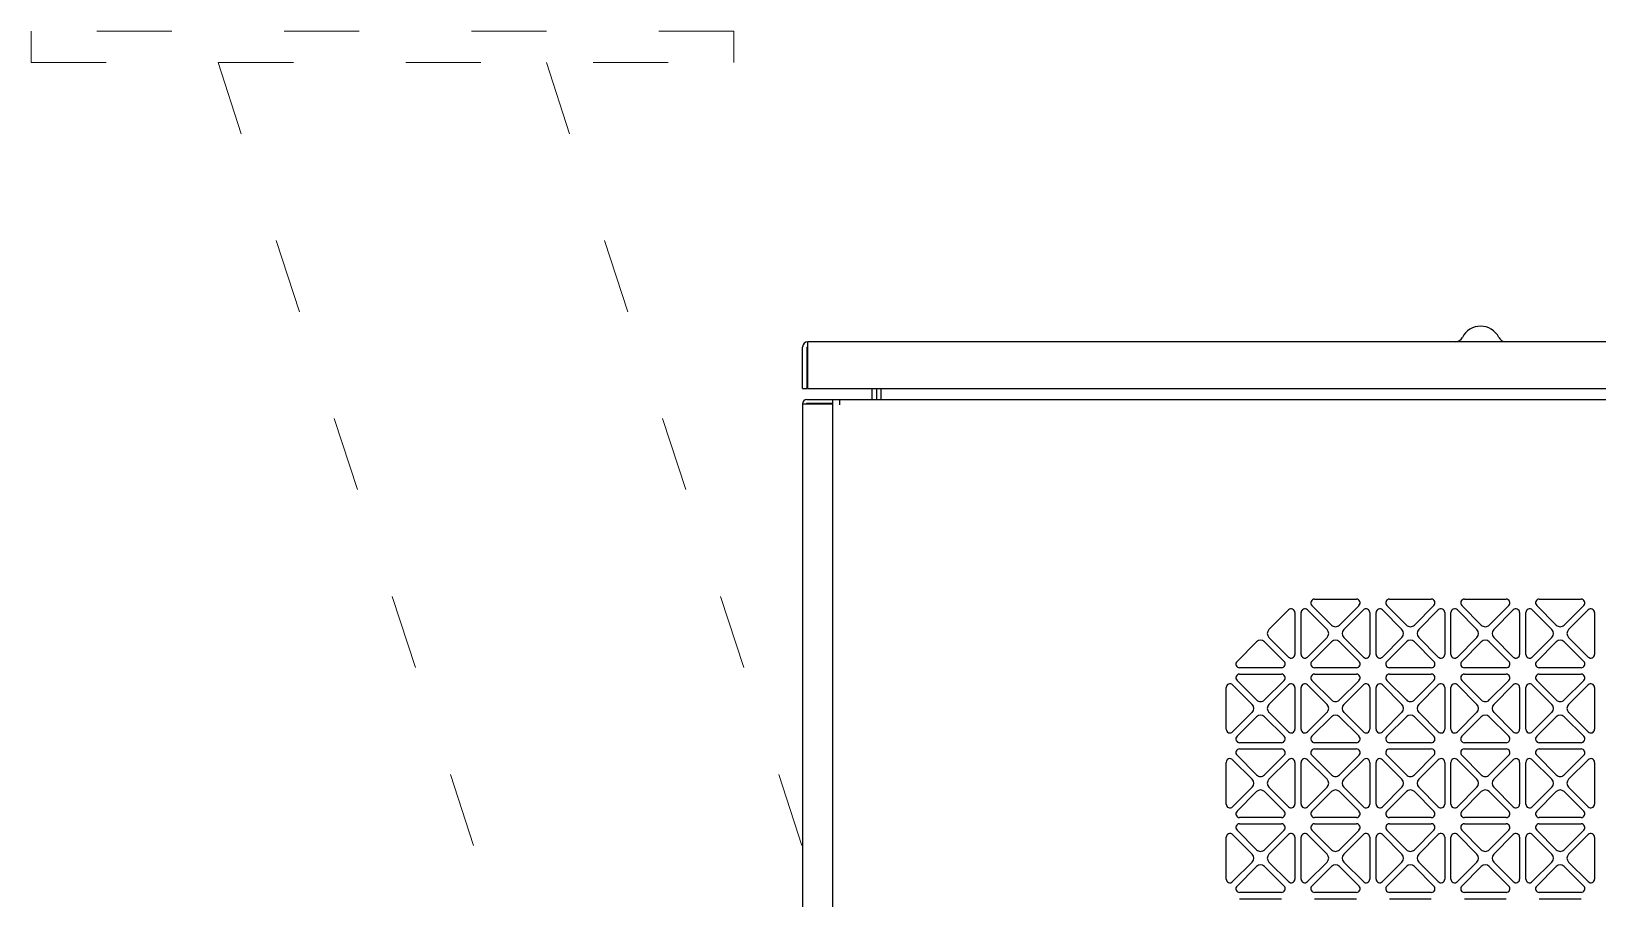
# Model space of a CAD drawing. Extents: x 59521 to 184406, y -1257 to 56672.
# Drawn here: x 68089 to 68591, y 20028 to 20306 of the extents above; entities that cross this region are included whole.
import ezdxf

# ---------------------------------------------------------------- set-up
doc = ezdxf.new("R2010")
doc.units = 0
doc.header["$MEASUREMENT"] = 0
doc.linetypes.add('ACAD_ISO03W100', pattern=[30, 12, -18])
doc.layers.get('0').update_dxf_attribs({"linetype": 'CONTINUOUS'})
for name, color, linetype in [('4215-12649_2_1_0', 7, 'CONTINUOUS'), ('4215-12649_2_2_0', 7, 'CONTINUOUS'), ('4215-12649_2_3_0', 7, 'CONTINUOUS'), ('4215-12655_1_0', 7, 'CONTINUOUS'), ('4215-12661_1_0', 7, 'CONTINUOUS'), ('WANGKONG_0', 7, 'CONTINUOUS')]:
    doc.layers.add(name, color=color, linetype=linetype)
doc.layers.add('THICK', color=7, linetype='CONTINUOUS', lineweight=0)

# ---------------------------------------------------------------- blocks, each defined once
blk = doc.blocks.new('ju77')
at = {"layer": '4215-12649_2_1_0', "color": 87, "linetype": 'Continuous'}
for p, q in [((-405.04, 462.5), (-405.04, 477.5)), ((325.96, 477.5), (-405.04, 477.5)), ((-406.74, 462.5), (-406.74, 475.8)), ((-405.24, 462.5), (-405.24, 475.8)), ((-406.74, 462.5), (-405.24, 462.5)), ((-405.04, 462.5), (325.96, 462.5))]:
    blk.add_line(p, q, dxfattribs=at)
for centre, radius, start, end in [((-189.54, 476), 6.5, 26.3878, 153.6122), ((-405.04, 475.8), 1.7, 90, 180), ((-197.6, 480), 2.5, 270, 333.6122), ((-181.48, 480), 2.5, 206.3878, 270), ((-405.04, 475.8), 0.2, 90, 180)]:
    blk.add_arc(centre, radius, start, end, dxfattribs=at)
at = {"layer": '4215-12649_2_2_0', "color": 87, "linetype": 'Continuous'}
for p, q in [((-384.54, 462.5), (-384.54, 459)), ((-383.04, 462.5), (-383.04, 459))]:
    blk.add_line(p, q, dxfattribs=at)
at = {"layer": '4215-12649_2_3_0', "color": 87, "linetype": 'Continuous'}
blk.add_line((-381.54, 459), (-381.54, 462.5), dxfattribs=at)
at = {"layer": '4215-12655_1_0', "color": 87, "linetype": 'Continuous'}
for p, q in [((-406.74, 457.6), (-406.74, -554.5)), ((-406.74, 457.6), (-397.04, 457.6)), ((-405.34, 459), (-397.04, 459)), ((-405.34, 457.8), (-397.04, 457.8))]:
    blk.add_line(p, q, dxfattribs=at)
for radius in [1.4, 0.2]:
    blk.add_arc((-405.34, 457.6), radius, 90, 180, dxfattribs=at)
at = {"layer": '4215-12661_1_0', "color": 87, "linetype": 'Continuous'}
for p, q in [((-397.04, -1554), (-397.04, 459)), ((-397.04, 459), (316.96, 459)), ((-394.84, 457.3), (-394.84, 459))]:
    blk.add_line(p, q, dxfattribs=at)
at = {"layer": 'WANGKONG_0', "color": 87, "linetype": 'Continuous'}
for p, q in [((-257.35, 385.27), (-251.09, 391.54)), ((-244.99, 391.54), (-238.73, 385.27)), ((-237.31, 386.69), (-243.58, 392.95)), ((-242.73, 395), (-229.35, 395)), ((-228.5, 392.95), (-234.77, 386.69)), ((-233.35, 385.27), (-227.09, 391.54)), ((-220.99, 391.54), (-214.73, 385.27)), ((-213.31, 386.69), (-219.58, 392.95)), ((-218.73, 395), (-205.35, 395)), ((-204.5, 392.95), (-210.77, 386.69)), ((-209.35, 385.27), (-203.09, 391.54)), ((-196.99, 391.54), (-190.73, 385.27)), ((-189.31, 386.69), (-195.58, 392.95)), ((-194.73, 395), (-181.35, 395)), ((-180.5, 392.95), (-186.77, 386.69)), ((-185.35, 385.27), (-179.09, 391.54)), ((-172.99, 391.54), (-166.73, 385.27)), ((-165.31, 386.69), (-171.58, 392.95)), ((-170.73, 395), (-157.35, 395)), ((-156.5, 392.95), (-162.77, 386.69)), ((-161.35, 385.27), (-155.09, 391.54)), ((-249.04, 390.69), (-249.04, 377.31)), ((-247.04, 377.31), (-247.04, 390.69)), ((-225.04, 390.69), (-225.04, 377.31)), ((-223.04, 377.31), (-223.04, 390.69)), ((-201.04, 390.69), (-201.04, 377.31)), ((-199.04, 377.31), (-199.04, 390.69)), ((-177.04, 390.69), (-177.04, 377.31)), ((-175.04, 377.31), (-175.04, 390.69)), ((-153.04, 390.69), (-153.04, 377.31)), ((-251.09, 376.46), (-257.35, 382.73)), ((-238.73, 382.73), (-244.99, 376.46)), ((-227.09, 376.46), (-233.35, 382.73)), ((-214.73, 382.73), (-220.99, 376.46)), ((-203.09, 376.46), (-209.35, 382.73)), ((-190.73, 382.73), (-196.99, 376.46)), ((-179.09, 376.46), (-185.35, 382.73)), ((-166.73, 382.73), (-172.99, 376.46)), ((-155.09, 376.46), (-161.35, 382.73)), ((-267.58, 375.05), (-261.31, 381.31)), ((-258.77, 381.31), (-252.5, 375.05)), ((-243.58, 375.05), (-237.31, 381.31)), ((-234.77, 381.31), (-228.5, 375.05)), ((-219.58, 375.05), (-213.31, 381.31)), ((-210.77, 381.31), (-204.5, 375.05)), ((-195.58, 375.05), (-189.31, 381.31)), ((-186.77, 381.31), (-180.5, 375.05)), ((-171.58, 375.05), (-165.31, 381.31)), ((-162.77, 381.31), (-156.5, 375.05)), ((-253.35, 373), (-266.73, 373)), ((-229.35, 373), (-242.73, 373)), ((-205.35, 373), (-218.73, 373)), ((-181.35, 373), (-194.73, 373)), ((-157.35, 373), (-170.73, 373)), ((-271.04, 353.31), (-271.04, 366.69)), ((-268.99, 367.54), (-262.73, 361.27)), ((-261.31, 362.69), (-267.58, 368.95)), ((-266.73, 371), (-253.35, 371)), ((-252.5, 368.95), (-258.77, 362.69)), ((-257.35, 361.27), (-251.09, 367.54)), ((-249.04, 366.69), (-249.04, 353.31)), ((-247.04, 353.31), (-247.04, 366.69)), ((-244.99, 367.54), (-238.73, 361.27)), ((-237.31, 362.69), (-243.58, 368.95)), ((-242.73, 371), (-229.35, 371)), ((-228.5, 368.95), (-234.77, 362.69)), ((-233.35, 361.27), (-227.09, 367.54)), ((-225.04, 366.69), (-225.04, 353.31)), ((-223.04, 353.31), (-223.04, 366.69)), ((-220.99, 367.54), (-214.73, 361.27)), ((-213.31, 362.69), (-219.58, 368.95)), ((-218.73, 371), (-205.35, 371)), ((-204.5, 368.95), (-210.77, 362.69)), ((-209.35, 361.27), (-203.09, 367.54)), ((-201.04, 366.69), (-201.04, 353.31)), ((-199.04, 353.31), (-199.04, 366.69)), ((-196.99, 367.54), (-190.73, 361.27)), ((-189.31, 362.69), (-195.58, 368.95)), ((-194.73, 371), (-181.35, 371)), ((-180.5, 368.95), (-186.77, 362.69)), ((-185.35, 361.27), (-179.09, 367.54)), ((-177.04, 366.69), (-177.04, 353.31)), ((-175.04, 353.31), (-175.04, 366.69)), ((-172.99, 367.54), (-166.73, 361.27)), ((-165.31, 362.69), (-171.58, 368.95)), ((-170.73, 371), (-157.35, 371)), ((-156.5, 368.95), (-162.77, 362.69)), ((-161.35, 361.27), (-155.09, 367.54)), ((-153.04, 366.69), (-153.04, 353.31)), ((-262.73, 358.73), (-268.99, 352.46)), ((-267.58, 351.05), (-261.31, 357.31)), ((-258.77, 357.31), (-252.5, 351.05)), ((-251.09, 352.46), (-257.35, 358.73)), ((-238.73, 358.73), (-244.99, 352.46)), ((-243.58, 351.05), (-237.31, 357.31)), ((-234.77, 357.31), (-228.5, 351.05)), ((-227.09, 352.46), (-233.35, 358.73)), ((-214.73, 358.73), (-220.99, 352.46)), ((-219.58, 351.05), (-213.31, 357.31)), ((-210.77, 357.31), (-204.5, 351.05)), ((-203.09, 352.46), (-209.35, 358.73)), ((-190.73, 358.73), (-196.99, 352.46)), ((-195.58, 351.05), (-189.31, 357.31)), ((-186.77, 357.31), (-180.5, 351.05)), ((-179.09, 352.46), (-185.35, 358.73)), ((-166.73, 358.73), (-172.99, 352.46)), ((-171.58, 351.05), (-165.31, 357.31)), ((-162.77, 357.31), (-156.5, 351.05)), ((-155.09, 352.46), (-161.35, 358.73)), ((-253.35, 349), (-266.73, 349)), ((-266.73, 347), (-253.35, 347)), ((-229.35, 349), (-242.73, 349)), ((-242.73, 347), (-229.35, 347)), ((-205.35, 349), (-218.73, 349)), ((-218.73, 347), (-205.35, 347)), ((-181.35, 349), (-194.73, 349)), ((-194.73, 347), (-181.35, 347)), ((-157.35, 349), (-170.73, 349)), ((-170.73, 347), (-157.35, 347)), ((-271.04, 329.31), (-271.04, 342.69)), ((-268.99, 343.54), (-262.73, 337.27)), ((-261.31, 338.69), (-267.58, 344.95)), ((-252.5, 344.95), (-258.77, 338.69)), ((-257.35, 337.27), (-251.09, 343.54)), ((-249.04, 342.69), (-249.04, 329.31)), ((-247.04, 329.31), (-247.04, 342.69)), ((-244.99, 343.54), (-238.73, 337.27)), ((-237.31, 338.69), (-243.58, 344.95)), ((-228.5, 344.95), (-234.77, 338.69)), ((-233.35, 337.27), (-227.09, 343.54)), ((-225.04, 342.69), (-225.04, 329.31)), ((-223.04, 329.31), (-223.04, 342.69)), ((-220.99, 343.54), (-214.73, 337.27)), ((-213.31, 338.69), (-219.58, 344.95)), ((-204.5, 344.95), (-210.77, 338.69)), ((-209.35, 337.27), (-203.09, 343.54)), ((-201.04, 342.69), (-201.04, 329.31)), ((-199.04, 329.31), (-199.04, 342.69)), ((-196.99, 343.54), (-190.73, 337.27)), ((-189.31, 338.69), (-195.58, 344.95)), ((-180.5, 344.95), (-186.77, 338.69)), ((-185.35, 337.27), (-179.09, 343.54)), ((-177.04, 342.69), (-177.04, 329.31)), ((-175.04, 329.31), (-175.04, 342.69)), ((-172.99, 343.54), (-166.73, 337.27)), ((-165.31, 338.69), (-171.58, 344.95)), ((-156.5, 344.95), (-162.77, 338.69)), ((-161.35, 337.27), (-155.09, 343.54)), ((-153.04, 342.69), (-153.04, 329.31)), ((-262.73, 334.73), (-268.99, 328.46)), ((-267.58, 327.05), (-261.31, 333.31)), ((-258.77, 333.31), (-252.5, 327.05)), ((-251.09, 328.46), (-257.35, 334.73)), ((-238.73, 334.73), (-244.99, 328.46)), ((-243.58, 327.05), (-237.31, 333.31)), ((-234.77, 333.31), (-228.5, 327.05)), ((-227.09, 328.46), (-233.35, 334.73)), ((-214.73, 334.73), (-220.99, 328.46)), ((-219.58, 327.05), (-213.31, 333.31)), ((-210.77, 333.31), (-204.5, 327.05)), ((-203.09, 328.46), (-209.35, 334.73)), ((-190.73, 334.73), (-196.99, 328.46)), ((-195.58, 327.05), (-189.31, 333.31)), ((-186.77, 333.31), (-180.5, 327.05)), ((-179.09, 328.46), (-185.35, 334.73)), ((-166.73, 334.73), (-172.99, 328.46)), ((-171.58, 327.05), (-165.31, 333.31)), ((-162.77, 333.31), (-156.5, 327.05)), ((-155.09, 328.46), (-161.35, 334.73)), ((-253.35, 325), (-266.73, 325)), ((-266.73, 323), (-253.35, 323)), ((-229.35, 325), (-242.73, 325)), ((-242.73, 323), (-229.35, 323)), ((-205.35, 325), (-218.73, 325)), ((-218.73, 323), (-205.35, 323)), ((-181.35, 325), (-194.73, 325)), ((-194.73, 323), (-181.35, 323)), ((-157.35, 325), (-170.73, 325)), ((-170.73, 323), (-157.35, 323)), ((-271.04, 305.31), (-271.04, 318.69)), ((-268.99, 319.54), (-262.73, 313.27)), ((-261.31, 314.69), (-267.58, 320.95)), ((-252.5, 320.95), (-258.77, 314.69)), ((-257.35, 313.27), (-251.09, 319.54)), ((-249.04, 318.69), (-249.04, 305.31)), ((-247.04, 305.31), (-247.04, 318.69)), ((-244.99, 319.54), (-238.73, 313.27)), ((-237.31, 314.69), (-243.58, 320.95)), ((-228.5, 320.95), (-234.77, 314.69)), ((-233.35, 313.27), (-227.09, 319.54)), ((-225.04, 318.69), (-225.04, 305.31)), ((-223.04, 305.31), (-223.04, 318.69)), ((-220.99, 319.54), (-214.73, 313.27)), ((-213.31, 314.69), (-219.58, 320.95)), ((-204.5, 320.95), (-210.77, 314.69)), ((-209.35, 313.27), (-203.09, 319.54)), ((-201.04, 318.69), (-201.04, 305.31)), ((-199.04, 305.31), (-199.04, 318.69)), ((-196.99, 319.54), (-190.73, 313.27)), ((-189.31, 314.69), (-195.58, 320.95)), ((-180.5, 320.95), (-186.77, 314.69)), ((-185.35, 313.27), (-179.09, 319.54)), ((-177.04, 318.69), (-177.04, 305.31)), ((-175.04, 305.31), (-175.04, 318.69)), ((-172.99, 319.54), (-166.73, 313.27)), ((-165.31, 314.69), (-171.58, 320.95)), ((-156.5, 320.95), (-162.77, 314.69)), ((-161.35, 313.27), (-155.09, 319.54)), ((-153.04, 318.69), (-153.04, 305.31)), ((-262.73, 310.73), (-268.99, 304.46)), ((-267.58, 303.05), (-261.31, 309.31)), ((-258.77, 309.31), (-252.5, 303.05)), ((-251.09, 304.46), (-257.35, 310.73)), ((-238.73, 310.73), (-244.99, 304.46)), ((-243.58, 303.05), (-237.31, 309.31)), ((-234.77, 309.31), (-228.5, 303.05)), ((-227.09, 304.46), (-233.35, 310.73)), ((-214.73, 310.73), (-220.99, 304.46)), ((-219.58, 303.05), (-213.31, 309.31)), ((-210.77, 309.31), (-204.5, 303.05)), ((-203.09, 304.46), (-209.35, 310.73)), ((-190.73, 310.73), (-196.99, 304.46)), ((-195.58, 303.05), (-189.31, 309.31)), ((-186.77, 309.31), (-180.5, 303.05)), ((-179.09, 304.46), (-185.35, 310.73)), ((-166.73, 310.73), (-172.99, 304.46)), ((-171.58, 303.05), (-165.31, 309.31)), ((-162.77, 309.31), (-156.5, 303.05)), ((-155.09, 304.46), (-161.35, 310.73)), ((-253.35, 301), (-266.73, 301)), ((-266.73, 299), (-253.35, 299)), ((-229.35, 301), (-242.73, 301)), ((-242.73, 299), (-229.35, 299)), ((-205.35, 301), (-218.73, 301)), ((-218.73, 299), (-205.35, 299)), ((-181.35, 301), (-194.73, 301)), ((-194.73, 299), (-181.35, 299)), ((-157.35, 301), (-170.73, 301)), ((-170.73, 299), (-157.35, 299))]:
    blk.add_line(p, q, dxfattribs=at)
for centre, radius, start, end in [((-250.24, 390.69), 1.2, 0, 135), ((-245.84, 390.69), 1.2, 45, 180), ((-242.73, 393.8), 1.2, 90, 225), ((-229.35, 393.8), 1.2, 315, 90), ((-226.24, 390.69), 1.2, 0, 135), ((-221.84, 390.69), 1.2, 45, 180), ((-218.73, 393.8), 1.2, 90, 225), ((-205.35, 393.8), 1.2, 315, 90), ((-202.24, 390.69), 1.2, 0, 135), ((-197.84, 390.69), 1.2, 45, 180), ((-194.73, 393.8), 1.2, 90, 225), ((-181.35, 393.8), 1.2, 315, 90), ((-178.24, 390.69), 1.2, 0, 135), ((-173.84, 390.69), 1.2, 45, 180), ((-170.73, 393.8), 1.2, 90, 225), ((-157.35, 393.8), 1.2, 315, 90), ((-154.24, 390.69), 1.2, 0, 135), ((-236.04, 387.96), 1.8, 225, 315), ((-212.04, 387.96), 1.8, 225, 315), ((-188.04, 387.96), 1.8, 225, 315), ((-164.04, 387.96), 1.8, 225, 315), ((-260.04, 380.04), 1.8, 45, 135), ((-256.08, 384), 1.8, 135, 225), ((-240, 384), 1.8, 315, 45), ((-236.04, 380.04), 1.8, 45, 135), ((-232.08, 384), 1.8, 135, 225), ((-216, 384), 1.8, 315, 45), ((-212.04, 380.04), 1.8, 45, 135), ((-208.08, 384), 1.8, 135, 225), ((-192, 384), 1.8, 315, 45), ((-188.04, 380.04), 1.8, 45, 135), ((-184.08, 384), 1.8, 135, 225), ((-168, 384), 1.8, 315, 45), ((-164.04, 380.04), 1.8, 45, 135), ((-160.08, 384), 1.8, 135, 225), ((-250.24, 377.31), 1.2, 225, 0), ((-245.84, 377.31), 1.2, 180, 315), ((-226.24, 377.31), 1.2, 225, 0), ((-221.84, 377.31), 1.2, 180, 315), ((-202.24, 377.31), 1.2, 225, 0), ((-197.84, 377.31), 1.2, 180, 315), ((-178.24, 377.31), 1.2, 225, 0), ((-173.84, 377.31), 1.2, 180, 315), ((-154.24, 377.31), 1.2, 225, 0), ((-266.73, 374.2), 1.2, 135, 270), ((-253.35, 374.2), 1.2, 270, 45), ((-242.73, 374.2), 1.2, 135, 270), ((-229.35, 374.2), 1.2, 270, 45), ((-218.73, 374.2), 1.2, 135, 270), ((-205.35, 374.2), 1.2, 270, 45), ((-194.73, 374.2), 1.2, 135, 270), ((-181.35, 374.2), 1.2, 270, 45), ((-170.73, 374.2), 1.2, 135, 270), ((-157.35, 374.2), 1.2, 270, 45), ((-269.84, 366.69), 1.2, 45, 180), ((-266.73, 369.8), 1.2, 90, 225), ((-253.35, 369.8), 1.2, 315, 90), ((-250.24, 366.69), 1.2, 0, 135), ((-245.84, 366.69), 1.2, 45, 180), ((-242.73, 369.8), 1.2, 90, 225), ((-229.35, 369.8), 1.2, 315, 90), ((-226.24, 366.69), 1.2, 0, 135), ((-221.84, 366.69), 1.2, 45, 180), ((-218.73, 369.8), 1.2, 90, 225), ((-205.35, 369.8), 1.2, 315, 90), ((-202.24, 366.69), 1.2, 0, 135), ((-197.84, 366.69), 1.2, 45, 180), ((-194.73, 369.8), 1.2, 90, 225), ((-181.35, 369.8), 1.2, 315, 90), ((-178.24, 366.69), 1.2, 0, 135), ((-173.84, 366.69), 1.2, 45, 180), ((-170.73, 369.8), 1.2, 90, 225), ((-157.35, 369.8), 1.2, 315, 90), ((-154.24, 366.69), 1.2, 0, 135), ((-260.04, 363.96), 1.8, 225, 315), ((-236.04, 363.96), 1.8, 225, 315), ((-212.04, 363.96), 1.8, 225, 315), ((-188.04, 363.96), 1.8, 225, 315), ((-164.04, 363.96), 1.8, 225, 315), ((-264, 360), 1.8, 315, 45), ((-260.04, 356.04), 1.8, 45, 135), ((-256.08, 360), 1.8, 135, 225), ((-240, 360), 1.8, 315, 45), ((-236.04, 356.04), 1.8, 45, 135), ((-232.08, 360), 1.8, 135, 225), ((-216, 360), 1.8, 315, 45), ((-212.04, 356.04), 1.8, 45, 135), ((-208.08, 360), 1.8, 135, 225), ((-192, 360), 1.8, 315, 45), ((-188.04, 356.04), 1.8, 45, 135), ((-184.08, 360), 1.8, 135, 225), ((-168, 360), 1.8, 315, 45), ((-164.04, 356.04), 1.8, 45, 135), ((-160.08, 360), 1.8, 135, 225), ((-269.84, 353.31), 1.2, 180, 315), ((-250.24, 353.31), 1.2, 225, 0), ((-245.84, 353.31), 1.2, 180, 315), ((-226.24, 353.31), 1.2, 225, 0), ((-221.84, 353.31), 1.2, 180, 315), ((-202.24, 353.31), 1.2, 225, 0), ((-197.84, 353.31), 1.2, 180, 315), ((-178.24, 353.31), 1.2, 225, 0), ((-173.84, 353.31), 1.2, 180, 315), ((-154.24, 353.31), 1.2, 225, 0), ((-266.73, 350.2), 1.2, 135, 270), ((-266.73, 345.8), 1.2, 90, 225), ((-253.35, 350.2), 1.2, 270, 45), ((-253.35, 345.8), 1.2, 315, 90), ((-242.73, 350.2), 1.2, 135, 270), ((-242.73, 345.8), 1.2, 90, 225), ((-229.35, 350.2), 1.2, 270, 45), ((-229.35, 345.8), 1.2, 315, 90), ((-218.73, 350.2), 1.2, 135, 270), ((-218.73, 345.8), 1.2, 90, 225), ((-205.35, 350.2), 1.2, 270, 45), ((-205.35, 345.8), 1.2, 315, 90), ((-194.73, 350.2), 1.2, 135, 270), ((-194.73, 345.8), 1.2, 90, 225), ((-181.35, 350.2), 1.2, 270, 45), ((-181.35, 345.8), 1.2, 315, 90), ((-170.73, 350.2), 1.2, 135, 270), ((-170.73, 345.8), 1.2, 90, 225), ((-157.35, 350.2), 1.2, 270, 45), ((-157.35, 345.8), 1.2, 315, 90), ((-269.84, 342.69), 1.2, 45, 180), ((-250.24, 342.69), 1.2, 0, 135), ((-245.84, 342.69), 1.2, 45, 180), ((-226.24, 342.69), 1.2, 0, 135), ((-221.84, 342.69), 1.2, 45, 180), ((-202.24, 342.69), 1.2, 0, 135), ((-197.84, 342.69), 1.2, 45, 180), ((-178.24, 342.69), 1.2, 0, 135), ((-173.84, 342.69), 1.2, 45, 180), ((-154.24, 342.69), 1.2, 0, 135), ((-264, 336), 1.8, 315, 45), ((-260.04, 339.96), 1.8, 225, 315), ((-256.08, 336), 1.8, 135, 225), ((-240, 336), 1.8, 315, 45), ((-236.04, 339.96), 1.8, 225, 315), ((-232.08, 336), 1.8, 135, 225), ((-216, 336), 1.8, 315, 45), ((-212.04, 339.96), 1.8, 225, 315), ((-208.08, 336), 1.8, 135, 225), ((-192, 336), 1.8, 315, 45), ((-188.04, 339.96), 1.8, 225, 315), ((-184.08, 336), 1.8, 135, 225), ((-168, 336), 1.8, 315, 45), ((-164.04, 339.96), 1.8, 225, 315), ((-160.08, 336), 1.8, 135, 225), ((-260.04, 332.04), 1.8, 45, 135), ((-236.04, 332.04), 1.8, 45, 135), ((-212.04, 332.04), 1.8, 45, 135), ((-188.04, 332.04), 1.8, 45, 135), ((-164.04, 332.04), 1.8, 45, 135), ((-269.84, 329.31), 1.2, 180, 315), ((-266.73, 326.2), 1.2, 135, 270), ((-253.35, 326.2), 1.2, 270, 45), ((-250.24, 329.31), 1.2, 225, 0), ((-245.84, 329.31), 1.2, 180, 315), ((-242.73, 326.2), 1.2, 135, 270), ((-229.35, 326.2), 1.2, 270, 45), ((-226.24, 329.31), 1.2, 225, 0), ((-221.84, 329.31), 1.2, 180, 315), ((-218.73, 326.2), 1.2, 135, 270), ((-205.35, 326.2), 1.2, 270, 45), ((-202.24, 329.31), 1.2, 225, 0), ((-197.84, 329.31), 1.2, 180, 315), ((-194.73, 326.2), 1.2, 135, 270), ((-181.35, 326.2), 1.2, 270, 45), ((-178.24, 329.31), 1.2, 225, 0), ((-173.84, 329.31), 1.2, 180, 315), ((-170.73, 326.2), 1.2, 135, 270), ((-157.35, 326.2), 1.2, 270, 45), ((-154.24, 329.31), 1.2, 225, 0), ((-266.73, 321.8), 1.2, 90, 225), ((-253.35, 321.8), 1.2, 315, 90), ((-242.73, 321.8), 1.2, 90, 225), ((-229.35, 321.8), 1.2, 315, 90), ((-218.73, 321.8), 1.2, 90, 225), ((-205.35, 321.8), 1.2, 315, 90), ((-194.73, 321.8), 1.2, 90, 225), ((-181.35, 321.8), 1.2, 315, 90), ((-170.73, 321.8), 1.2, 90, 225), ((-157.35, 321.8), 1.2, 315, 90), ((-269.84, 318.69), 1.2, 45, 180), ((-250.24, 318.69), 1.2, 0, 135), ((-245.84, 318.69), 1.2, 45, 180), ((-226.24, 318.69), 1.2, 0, 135), ((-221.84, 318.69), 1.2, 45, 180), ((-202.24, 318.69), 1.2, 0, 135), ((-197.84, 318.69), 1.2, 45, 180), ((-178.24, 318.69), 1.2, 0, 135), ((-173.84, 318.69), 1.2, 45, 180), ((-154.24, 318.69), 1.2, 0, 135), ((-264, 312), 1.8, 315, 45), ((-260.04, 315.96), 1.8, 225, 315), ((-256.08, 312), 1.8, 135, 225), ((-240, 312), 1.8, 315, 45), ((-236.04, 315.96), 1.8, 225, 315), ((-232.08, 312), 1.8, 135, 225), ((-216, 312), 1.8, 315, 45), ((-212.04, 315.96), 1.8, 225, 315), ((-208.08, 312), 1.8, 135, 225), ((-192, 312), 1.8, 315, 45), ((-188.04, 315.96), 1.8, 225, 315), ((-184.08, 312), 1.8, 135, 225), ((-168, 312), 1.8, 315, 45), ((-164.04, 315.96), 1.8, 225, 315), ((-160.08, 312), 1.8, 135, 225), ((-260.04, 308.04), 1.8, 45, 135), ((-236.04, 308.04), 1.8, 45, 135), ((-212.04, 308.04), 1.8, 45, 135), ((-188.04, 308.04), 1.8, 45, 135), ((-164.04, 308.04), 1.8, 45, 135), ((-269.84, 305.31), 1.2, 180, 315), ((-266.73, 302.2), 1.2, 135, 270), ((-253.35, 302.2), 1.2, 270, 45), ((-250.24, 305.31), 1.2, 225, 0), ((-245.84, 305.31), 1.2, 180, 315), ((-242.73, 302.2), 1.2, 135, 270), ((-229.35, 302.2), 1.2, 270, 45), ((-226.24, 305.31), 1.2, 225, 0), ((-221.84, 305.31), 1.2, 180, 315), ((-218.73, 302.2), 1.2, 135, 270), ((-205.35, 302.2), 1.2, 270, 45), ((-202.24, 305.31), 1.2, 225, 0), ((-197.84, 305.31), 1.2, 180, 315), ((-194.73, 302.2), 1.2, 135, 270), ((-181.35, 302.2), 1.2, 270, 45), ((-178.24, 305.31), 1.2, 225, 0), ((-173.84, 305.31), 1.2, 180, 315), ((-170.73, 302.2), 1.2, 135, 270), ((-157.35, 302.2), 1.2, 270, 45), ((-154.24, 305.31), 1.2, 225, 0)]:
    blk.add_arc(centre, radius, start, end, dxfattribs=at)
blk = doc.blocks.new('ETRYRTERRTERWDDASW')
at = {"layer": 'THICK', "color": 1, "linetype": 'ACAD_ISO03W100', "ltscale": 2}
for p, q in [((214128.38, 51356.57), (213334.9, 48924.57)), ((214233.57, 51356.57), (213440.09, 48924.57))]:
    blk.add_line(p, q, dxfattribs=at)
blk.add_lwpolyline([(214068.38, 51366.57), (214293.38, 51366.57), (214293.38, 51356.57), (214068.38, 51356.57)], close=True, dxfattribs=at)

msp = doc.modelspace()

# ---------------------------------------------------------------- block references
at = {"xscale": -1}
msp.add_blockref('ETRYRTERRTERWDDASW', (282382.331, -31060.397), dxfattribs=at)
msp.add_blockref('ju77', (68742.779, 19729.172))

doc.saveas('drawing.dxf')
